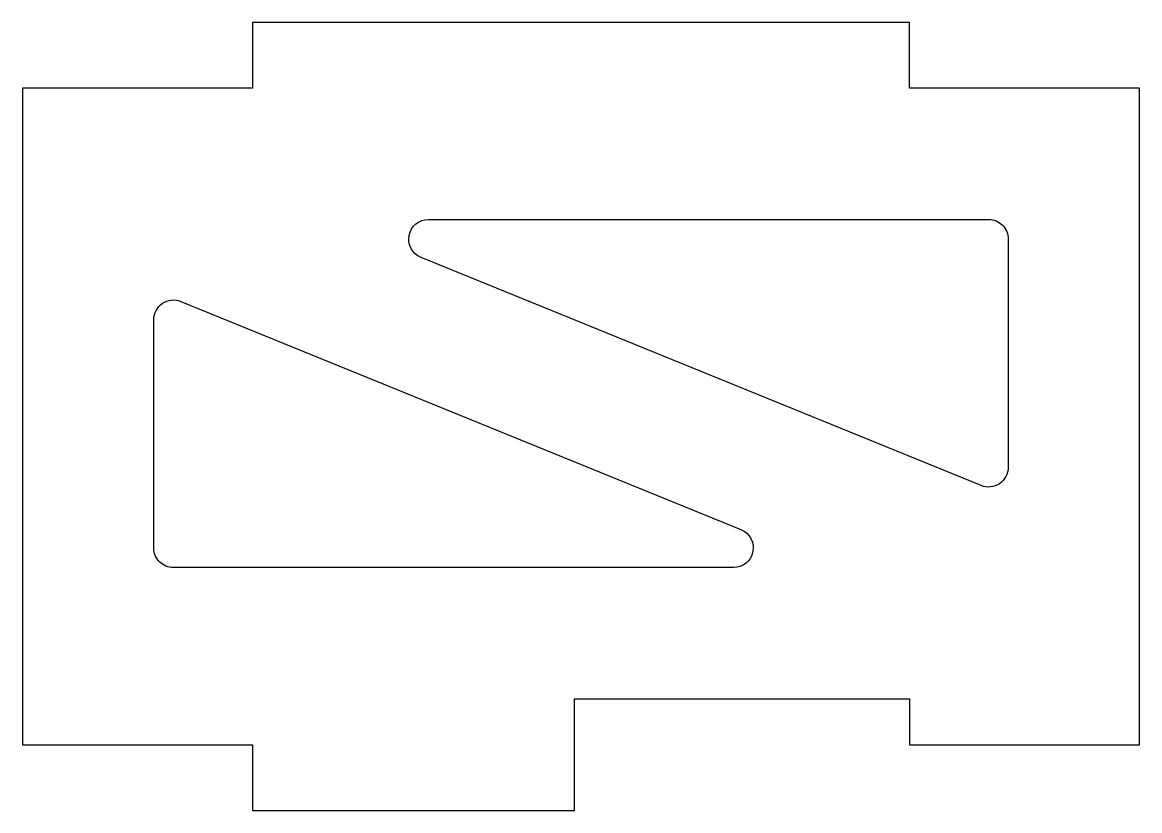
# Model space of a CAD drawing. Header units: millimetres. Extents: x -85 to 85, y -60 to 60.
import ezdxf

# ---------------------------------------------------------------- set-up
doc = ezdxf.new("R2010")
doc.units = ezdxf.units.MM

msp = doc.modelspace()

# ---------------------------------------------------------------- linework, layer by layer
msp.add_lwpolyline([(-1, -60), (-1, -43), (50, -43), (50, -50), (85, -50), (85, 50), (50, 50), (50, 60), (-50, 60), (-50, 50), (-85, 50), (-85, -50), (-50, -50), (-50, -60)], close=True)
for points in [[(65, -7.74, -0.532719), (60.87, -10.52), (-24.34, 24.22, -0.823016), (-23.21, 30), (62, 30, -0.414214), (65, 27)], [(24.34, -17.22, -0.823016), (23.21, -23), (-62, -23, -0.414214), (-65, -20), (-65, 14.74, -0.532719), (-60.87, 17.52)]]:
    msp.add_lwpolyline(points, format="xyb", close=True)

doc.saveas('drawing.dxf')
